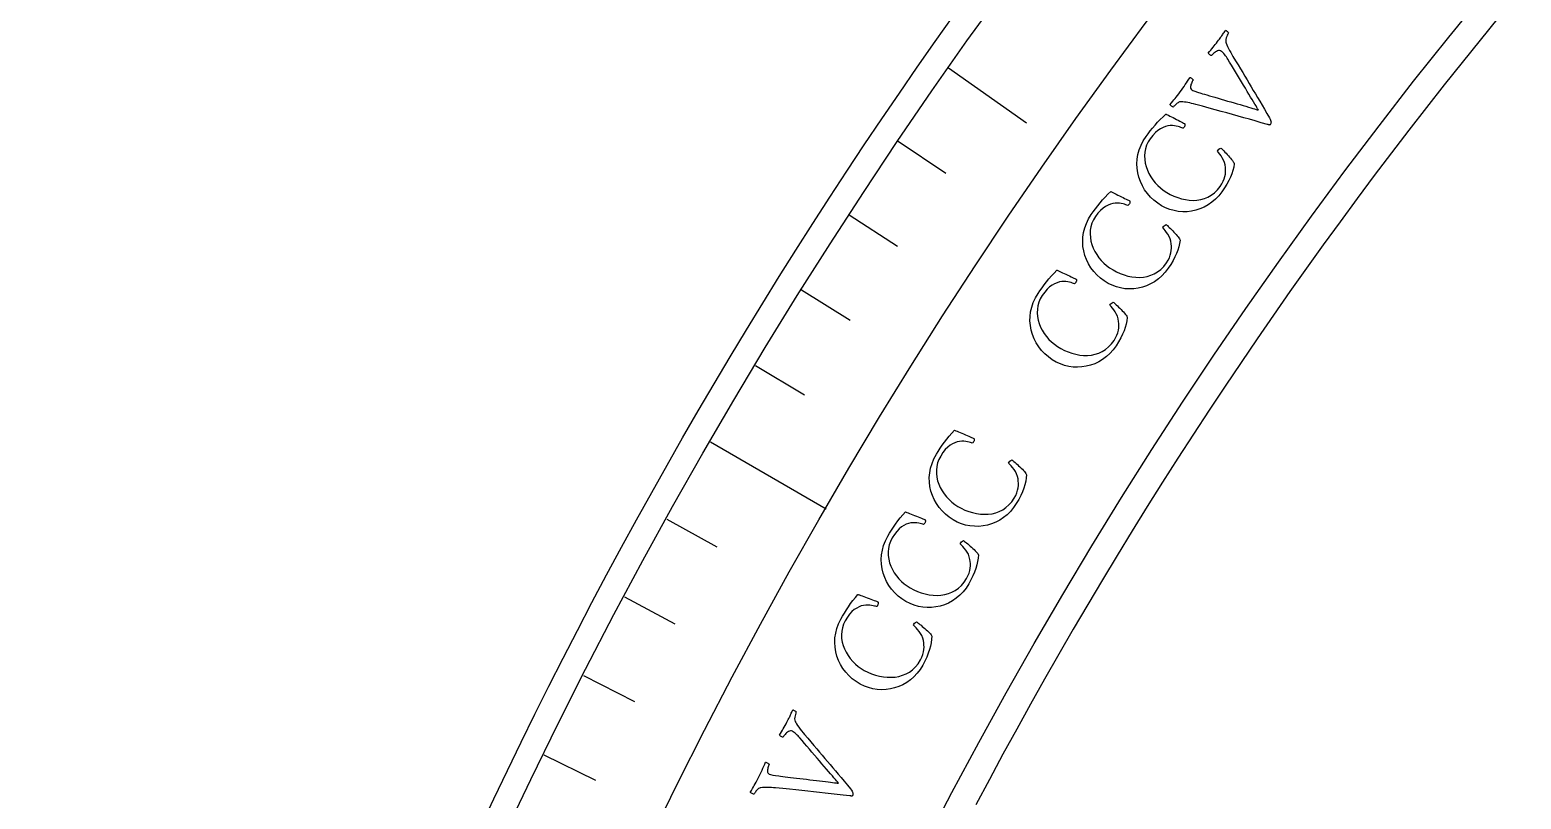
# Model space of a CAD drawing. Header units: millimetres. Extents: x -76 to 76, y -76 to 98.
# Drawn here: x -75.61 to -53.41, y 32.49 to 43.94 of the extents above; entities that cross this region are included whole.
import ezdxf

# ---------------------------------------------------------------- set-up
doc = ezdxf.new("R2010")
doc.units = ezdxf.units.MM
for name, color, linetype in [('CUT_INNER', 6, 'Continuous'), ('CUT_OUTER', 1, 'Continuous'), ('ENGRAVE', 7, 'Continuous'), ('ENGRAVE_FINE', 8, 'Continuous'), ('TEXT', 5, 'Continuous')]:
    doc.layers.add(name, color=color, linetype=linetype)

msp = doc.modelspace()

# ---------------------------------------------------------------- linework, layer by layer
at = {"layer": 'CUT_INNER'}
msp.add_lwpolyline([(-53.7551, 44.1157), (-54.0248, 43.785), (-54.2925, 43.4527), (-54.5581, 43.1188), (-54.8216, 42.7832), (-55.0831, 42.446), (-55.3425, 42.1072), (-55.5998, 41.7669), (-55.8551, 41.4249), (-56.1082, 41.0814), (-56.3592, 40.7364), (-56.6081, 40.3898), (-56.8548, 40.0417), (-57.0995, 39.6921), (-57.3419, 39.341), (-57.5823, 38.9884), (-57.8204, 38.6344), (-58.0564, 38.2788), (-58.2901, 37.9219), (-58.5217, 37.5635), (-58.7511, 37.2037), (-58.9783, 36.8425), (-59.2032, 36.48), (-59.426, 36.116), (-59.6464, 35.7507), (-59.8647, 35.384), (-60.0807, 35.0161), (-60.2944, 34.6468), (-60.5058, 34.2761), (-60.715, 33.9042), (-60.9219, 33.5311), (-61.1265, 33.1566), (-61.3288, 32.7809), (-61.5288, 32.404)], dxfattribs=at)
at = {"layer": 'CUT_OUTER'}
msp.add_lwpolyline([(-68.9013, 32.072), (-68.7032, 32.4942), (-68.5025, 32.9151), (-68.2993, 33.3348), (-68.0934, 33.7533), (-67.885, 34.1705), (-67.6741, 34.5864), (-67.4606, 35.0009), (-67.2446, 35.4142), (-67.026, 35.8262), (-66.8049, 36.2367), (-66.5813, 36.646), (-66.3552, 37.0538), (-66.1266, 37.4603), (-65.8955, 37.8653), (-65.6619, 38.2689), (-65.4259, 38.6711), (-65.1874, 39.0718), (-64.9464, 39.4711), (-64.703, 39.8688), (-64.4571, 40.2651), (-64.2089, 40.6598), (-63.9582, 41.053), (-63.7051, 41.4447), (-63.4496, 41.8348), (-63.1917, 42.2233), (-62.9314, 42.6103), (-62.6688, 42.9956), (-62.4038, 43.3793), (-62.1364, 43.7614), (-61.8668, 44.1419)], dxfattribs=at)
at = {"layer": 'ENGRAVE'}
for points in [[(-61.9381, 43.3695), (-60.7739, 42.5543)], [(-65.4823, 37.8062), (-63.7591, 36.8114)]]:
    msp.add_lwpolyline(points, dxfattribs=at)
for radius in [75.6124, 73.6227, 69.9276]:
    msp.add_circle((0, 0), radius, dxfattribs=at)
at = {"layer": 'ENGRAVE_FINE'}
for points in [[(-62.6855, 42.2819), (-61.9786, 41.8051)], [(-63.4139, 41.1815), (-62.6987, 40.717)], [(-64.123, 40.0685), (-63.3998, 39.6166)], [(-64.8125, 38.9433), (-64.0816, 38.5041)], [(-66.1321, 36.6576), (-65.3863, 36.2442)], [(-66.7618, 35.4979), (-66.0089, 35.0975)], [(-67.3711, 34.3273), (-66.6114, 33.9402)], [(-67.96, 33.1463), (-67.1936, 32.7725)]]:
    msp.add_lwpolyline(points, dxfattribs=at)
at = {"layer": 'TEXT'}
for points in [[(-58.4895, 43.0125), (-58.4694, 43.0402), (-58.4499, 43.0676), (-58.431, 43.0949), (-58.4128, 43.1219), (-58.3949, 43.1487), (-58.3771, 43.1752), (-58.3593, 43.2014), (-58.3415, 43.2273), (-58.3362, 43.2256), (-58.3297, 43.2222), (-58.322, 43.2171), (-58.3131, 43.2103), (-58.3049, 43.2031), (-58.2994, 43.1971), (-58.2965, 43.1922), (-58.2962, 43.1884), (-58.2994, 43.1836), (-58.3037, 43.1761), (-58.3091, 43.166), (-58.3157, 43.1532), (-58.3223, 43.1389), (-58.3278, 43.1244), (-58.3322, 43.1095), (-58.3355, 43.0943), (-58.3364, 43.0797), (-58.3336, 43.0668), (-58.3272, 43.0555), (-58.317, 43.0459), (-58.2983, 43.035), (-58.2694, 43.0227), (-58.2304, 43.0089), (-58.1812, 42.9936), (-58.1553, 42.9861), (-58.1254, 42.9774), (-58.0916, 42.9677), (-58.0538, 42.9568), (-58.013, 42.945), (-57.9703, 42.9326), (-57.9255, 42.9195), (-57.8787, 42.9057), (-57.8309, 42.8916), (-57.7831, 42.8776), (-57.7352, 42.8638), (-57.6872, 42.85), (-57.6401, 42.8364), (-57.5951, 42.8233), (-57.552, 42.8107), (-57.5109, 42.7985), (-57.4726, 42.7871), (-57.438, 42.7767), (-57.4071, 42.7674), (-57.3798, 42.7592), (-57.3573, 42.7524), (-57.3405, 42.7474), (-57.3295, 42.7443), (-57.3243, 42.743), (-57.3281, 42.75), (-57.3353, 42.7624), (-57.3459, 42.7804), (-57.3598, 42.8038), (-57.3765, 42.8318), (-57.3954, 42.8632), (-57.4165, 42.8981), (-57.4397, 42.9365), (-57.4647, 42.9777), (-57.491, 43.0211), (-57.5185, 43.0665), (-57.5472, 43.1141), (-57.5766, 43.1629), (-57.6062, 43.212), (-57.636, 43.2616), (-57.6661, 43.3115), (-57.6958, 43.3608), (-57.7246, 43.4087), (-57.7526, 43.4551), (-57.7796, 43.5001), (-57.7899, 43.5169), (-57.8009, 43.5336), (-57.8127, 43.5502), (-57.8252, 43.5667), (-57.8379, 43.5821), (-57.8501, 43.5955), (-57.8618, 43.6069), (-57.8731, 43.6162), (-57.8869, 43.6243), (-57.9012, 43.6283), (-57.916, 43.6281), (-57.9313, 43.6237), (-57.9465, 43.6166), (-57.9609, 43.6082), (-57.9746, 43.5987), (-57.9875, 43.5879), (-57.999, 43.5772), (-58.0083, 43.5682), (-58.0154, 43.5606), (-58.0204, 43.5547), (-58.0254, 43.5537), (-58.0317, 43.5551), (-58.0394, 43.5589), (-58.0485, 43.565), (-58.0572, 43.5722), (-58.0636, 43.579), (-58.0678, 43.5855), (-58.0697, 43.5917), (-58.0516, 43.614), (-58.0338, 43.6355), (-58.0164, 43.6563), (-57.9994, 43.6763), (-57.9825, 43.6965), (-57.9654, 43.7175), (-57.9482, 43.7394), (-57.9307, 43.7621), (-57.9166, 43.7809), (-57.9041, 43.7977), (-57.8933, 43.8126), (-57.8841, 43.8255), (-57.8759, 43.8374), (-57.8678, 43.8493), (-57.8599, 43.8611), (-57.8522, 43.8729), (-57.8441, 43.8854), (-57.835, 43.8991), (-57.8249, 43.9141), (-57.8139, 43.9304), (-57.8086, 43.9286), (-57.8021, 43.9248), (-57.7944, 43.9192), (-57.7855, 43.9115), (-57.7774, 43.9038), (-57.7719, 43.8978), (-57.7692, 43.8935), (-57.7691, 43.891), (-57.7738, 43.8838), (-57.7799, 43.8724), (-57.7874, 43.857), (-57.7964, 43.8374), (-57.8044, 43.8159), (-57.8089, 43.7945), (-57.8099, 43.7734), (-57.8074, 43.7525), (-57.803, 43.7362), (-57.7952, 43.7154), (-57.7839, 43.6901), (-57.7692, 43.6603), (-57.7527, 43.6289), (-57.7362, 43.5987), (-57.7196, 43.5696), (-57.703, 43.5417), (-57.6644, 43.4771), (-57.6273, 43.4152), (-57.5918, 43.3561), (-57.5579, 43.2997), (-57.5252, 43.2452), (-57.493, 43.1915), (-57.4616, 43.1387), (-57.4308, 43.0868), (-57.4, 43.0348), (-57.3686, 42.9819), (-57.3365, 42.9281), (-57.3038, 42.8734), (-57.27, 42.8166), (-57.2345, 42.7567), (-57.1974, 42.6936), (-57.1586, 42.6274), (-57.1489, 42.6093), (-57.142, 42.5928), (-57.1378, 42.5779), (-57.1364, 42.5647), (-57.1373, 42.5527), (-57.1396, 42.5417), (-57.1436, 42.5317), (-57.1491, 42.5227), (-57.1516, 42.5208), (-57.1554, 42.5201), (-57.1603, 42.5207), (-57.1665, 42.5225), (-57.1729, 42.5246), (-57.1786, 42.5262), (-57.1836, 42.5272), (-57.1878, 42.5277), (-57.2812, 42.5544), (-57.3716, 42.5802), (-57.4588, 42.605), (-57.5428, 42.6289), (-57.6257, 42.6524), (-57.7093, 42.676), (-57.7936, 42.6997), (-57.8786, 42.7236), (-57.9663, 42.7479), (-58.0587, 42.7731), (-58.1557, 42.799), (-58.2574, 42.8258), (-58.2885, 42.8342), (-58.3183, 42.8416), (-58.3467, 42.8483), (-58.3738, 42.8541), (-58.3999, 42.8588), (-58.4256, 42.8625), (-58.4509, 42.8649), (-58.4756, 42.8661), (-58.486, 42.8657), (-58.497, 42.8631), (-58.5086, 42.8583), (-58.5208, 42.8512), (-58.533, 42.8429), (-58.5445, 42.8342), (-58.5552, 42.8251), (-58.5652, 42.8157), (-58.5742, 42.8066), (-58.5816, 42.7987), (-58.5876, 42.7918), (-58.5922, 42.7861), (-58.5942, 42.7864), (-58.5989, 42.789), (-58.6064, 42.7939), (-58.6166, 42.8012), (-58.6268, 42.8088), (-58.6341, 42.8147), (-58.6386, 42.8188), (-58.6402, 42.8212), (-58.6186, 42.8488), (-58.5987, 42.8739), (-58.5805, 42.8964), (-58.5641, 42.9163), (-58.5477, 42.9362), (-58.5298, 42.9589), (-58.5104, 42.9844), (-58.4895, 43.0125)], [(-58.9963, 42.3474), (-58.9654, 42.3896), (-58.9328, 42.4321), (-58.8986, 42.475), (-58.8629, 42.5182), (-58.8253, 42.5611), (-58.7858, 42.603), (-58.7442, 42.644), (-58.7007, 42.684), (-58.6982, 42.6828), (-58.6908, 42.6791), (-58.6784, 42.673), (-58.661, 42.6645), (-58.6404, 42.6542), (-58.6182, 42.6429), (-58.5944, 42.6307), (-58.5691, 42.6175), (-58.5435, 42.6041), (-58.519, 42.5914), (-58.4958, 42.5793), (-58.4736, 42.568), (-58.4544, 42.558), (-58.4396, 42.5502), (-58.4294, 42.5445), (-58.4237, 42.5409), (-58.4203, 42.5384), (-58.4181, 42.5341), (-58.4172, 42.5282), (-58.4175, 42.5205), (-58.419, 42.5121), (-58.4215, 42.5042), (-58.425, 42.4966), (-58.4296, 42.4895), (-58.4341, 42.4839), (-58.439, 42.4791), (-58.4443, 42.4753), (-58.4498, 42.4724), (-58.4623, 42.4779), (-58.4782, 42.484), (-58.4975, 42.4909), (-58.5203, 42.4984), (-58.546, 42.5051), (-58.574, 42.5095), (-58.6043, 42.5116), (-58.6369, 42.5114), (-58.6713, 42.5075), (-58.7068, 42.4987), (-58.7435, 42.4848), (-58.7813, 42.4659), (-58.8197, 42.4406), (-58.8581, 42.4072), (-58.8965, 42.3658), (-58.9348, 42.3165), (-58.9652, 42.2685), (-58.9888, 42.2188), (-59.0055, 42.1676), (-59.0152, 42.1147), (-59.0187, 42.0611), (-59.0165, 42.0077), (-59.0086, 41.9543), (-58.995, 41.9011), (-58.9765, 41.849), (-58.9537, 41.7988), (-58.9265, 41.7505), (-58.8951, 41.7041), (-58.8601, 41.6604), (-58.8225, 41.6203), (-58.7823, 41.5837), (-58.7393, 41.5506), (-58.6889, 41.5175), (-58.6365, 41.488), (-58.5822, 41.4622), (-58.5259, 41.4401), (-58.4686, 41.4223), (-58.4111, 41.4096), (-58.3535, 41.4019), (-58.2957, 41.3992), (-58.2385, 41.4022), (-58.1827, 41.4113), (-58.1285, 41.4266), (-58.0756, 41.4481), (-58.0251, 41.4764), (-57.9777, 41.5124), (-57.9335, 41.556), (-57.8924, 41.6071), (-57.8672, 41.6454), (-57.847, 41.6829), (-57.8319, 41.7198), (-57.8219, 41.7559), (-57.8158, 41.7909), (-57.8124, 41.8244), (-57.8117, 41.8564), (-57.8136, 41.887), (-57.8199, 41.9269), (-57.8299, 41.9642), (-57.8436, 41.9991), (-57.8611, 42.0315), (-57.8803, 42.0612), (-57.899, 42.0879), (-57.9172, 42.1116), (-57.9349, 42.1324), (-57.925, 42.147), (-57.9129, 42.1591), (-57.8987, 42.1686), (-57.8824, 42.1757), (-57.8752, 42.1698), (-57.8655, 42.161), (-57.8533, 42.1493), (-57.8387, 42.1346), (-57.8226, 42.118), (-57.8059, 42.1006), (-57.7888, 42.0823), (-57.7711, 42.0631), (-57.7539, 42.0438), (-57.7379, 42.0252), (-57.7233, 42.0072), (-57.7101, 41.9898), (-57.6989, 41.974), (-57.6906, 41.9606), (-57.6851, 41.9496), (-57.6825, 41.941), (-57.6905, 41.8927), (-57.7026, 41.8438), (-57.7186, 41.7942), (-57.7387, 41.744), (-57.7633, 41.6925), (-57.7929, 41.639), (-57.8273, 41.5836), (-57.8668, 41.5262), (-57.9129, 41.4677), (-57.9627, 41.4155), (-58.0161, 41.3699), (-58.0731, 41.3307), (-58.1328, 41.2979), (-58.194, 41.2715), (-58.2569, 41.2516), (-58.3213, 41.238), (-58.3864, 41.2308), (-58.4513, 41.2299), (-58.516, 41.2352), (-58.5804, 41.2468), (-58.6438, 41.2647), (-58.7052, 41.2888), (-58.7647, 41.3191), (-58.8222, 41.3557), (-58.8794, 41.3999), (-58.9309, 41.4482), (-58.9769, 41.5005), (-59.0172, 41.557), (-59.0516, 41.6165), (-59.0801, 41.6784), (-59.1026, 41.7425), (-59.1191, 41.8088), (-59.1291, 41.8765), (-59.132, 41.9446), (-59.1278, 42.0133), (-59.1165, 42.0825), (-59.0978, 42.1511), (-59.0716, 42.2181), (-59.0378, 42.2836), (-58.9963, 42.3474)], [(-59.8118, 41.1875), (-59.7817, 41.2303), (-59.75, 41.2735), (-59.7167, 41.317), (-59.6818, 41.3609), (-59.6451, 41.4045), (-59.6063, 41.4472), (-59.5656, 41.489), (-59.5229, 41.5298), (-59.5204, 41.5286), (-59.5129, 41.5251), (-59.5003, 41.5193), (-59.4828, 41.5111), (-59.462, 41.5012), (-59.4396, 41.4904), (-59.4156, 41.4786), (-59.3899, 41.4659), (-59.3641, 41.453), (-59.3394, 41.4408), (-59.3159, 41.4292), (-59.2936, 41.4183), (-59.2741, 41.4087), (-59.2592, 41.4011), (-59.2489, 41.3956), (-59.2431, 41.3921), (-59.2396, 41.3897), (-59.2374, 41.3855), (-59.2363, 41.3796), (-59.2365, 41.3719), (-59.2379, 41.3635), (-59.2402, 41.3555), (-59.2436, 41.3479), (-59.248, 41.3406), (-59.2524, 41.3349), (-59.2572, 41.3301), (-59.2624, 41.3262), (-59.2679, 41.3232), (-59.2805, 41.3284), (-59.2965, 41.3343), (-59.3159, 41.3407), (-59.3389, 41.3478), (-59.3646, 41.354), (-59.3927, 41.3578), (-59.4231, 41.3593), (-59.4557, 41.3585), (-59.49, 41.354), (-59.5254, 41.3444), (-59.5618, 41.3298), (-59.5992, 41.3102), (-59.6371, 41.2841), (-59.6748, 41.25), (-59.7124, 41.2079), (-59.7497, 41.1578), (-59.7792, 41.1092), (-59.8018, 41.0591), (-59.8175, 41.0075), (-59.8262, 40.9545), (-59.8286, 40.9008), (-59.8253, 40.8474), (-59.8164, 40.7943), (-59.8018, 40.7414), (-59.7823, 40.6896), (-59.7585, 40.6398), (-59.7304, 40.5921), (-59.698, 40.5463), (-59.6623, 40.5033), (-59.6239, 40.4639), (-59.5829, 40.4281), (-59.5394, 40.3959), (-59.4883, 40.3638), (-59.4353, 40.3353), (-59.3805, 40.3106), (-59.3238, 40.2896), (-59.2662, 40.2729), (-59.2085, 40.2613), (-59.1507, 40.2547), (-59.0928, 40.2532), (-59.0357, 40.2573), (-58.9801, 40.2675), (-58.9262, 40.2838), (-58.8737, 40.3063), (-58.8238, 40.3357), (-58.7771, 40.3726), (-58.7338, 40.417), (-58.6937, 40.4689), (-58.6692, 40.5077), (-58.6498, 40.5456), (-58.6354, 40.5827), (-58.6261, 40.619), (-58.6207, 40.6541), (-58.6179, 40.6877), (-58.6178, 40.7198), (-58.6204, 40.7503), (-58.6274, 40.79), (-58.6381, 40.8272), (-58.6525, 40.8618), (-58.6707, 40.8938), (-58.6904, 40.9231), (-58.7096, 40.9495), (-58.7283, 40.9729), (-58.7465, 40.9933), (-58.7368, 41.0081), (-58.7249, 41.0204), (-58.7109, 41.0302), (-58.6948, 41.0376), (-58.6874, 41.0319), (-58.6776, 41.0233), (-58.6652, 41.0118), (-58.6503, 40.9974), (-58.6338, 40.9811), (-58.6169, 40.964), (-58.5994, 40.946), (-58.5813, 40.9272), (-58.5637, 40.9082), (-58.5474, 40.8899), (-58.5325, 40.8722), (-58.5189, 40.8551), (-58.5074, 40.8395), (-58.4988, 40.8263), (-58.4932, 40.8154), (-58.4904, 40.8069), (-58.4974, 40.7584), (-58.5085, 40.7093), (-58.5236, 40.6594), (-58.5427, 40.6088), (-58.5663, 40.5568), (-58.5948, 40.5028), (-58.6282, 40.4467), (-58.6665, 40.3886), (-58.7115, 40.3291), (-58.7602, 40.276), (-58.8127, 40.2293), (-58.869, 40.189), (-58.928, 40.1551), (-58.9887, 40.1275), (-59.0511, 40.1064), (-59.1153, 40.0916), (-59.1802, 40.0831), (-59.2451, 40.0809), (-59.3099, 40.0849), (-59.3745, 40.0953), (-59.4382, 40.1119), (-59.5001, 40.1348), (-59.5602, 40.164), (-59.6184, 40.1994), (-59.6764, 40.2425), (-59.7289, 40.2898), (-59.7759, 40.3412), (-59.8172, 40.3968), (-59.8529, 40.4557), (-59.8826, 40.517), (-59.9063, 40.5806), (-59.9241, 40.6466), (-59.9354, 40.7141), (-59.9396, 40.7822), (-59.9367, 40.8509), (-59.9268, 40.9203), (-59.9095, 40.9893), (-59.8846, 41.0568), (-59.852, 41.1229), (-59.8118, 41.1875)], [(-60.6046, 40.012), (-60.5753, 40.0553), (-60.5444, 40.0991), (-60.5119, 40.1433), (-60.4779, 40.1878), (-60.442, 40.2321), (-60.4042, 40.2756), (-60.3643, 40.3181), (-60.3223, 40.3598), (-60.3198, 40.3587), (-60.3122, 40.3553), (-60.2996, 40.3497), (-60.2819, 40.3418), (-60.2609, 40.3324), (-60.2383, 40.322), (-60.214, 40.3107), (-60.1882, 40.2985), (-60.1621, 40.2861), (-60.1372, 40.2744), (-60.1134, 40.2632), (-60.0909, 40.2527), (-60.0712, 40.2435), (-60.0562, 40.2363), (-60.0458, 40.231), (-60.0399, 40.2276), (-60.0364, 40.2253), (-60.0341, 40.2211), (-60.0329, 40.2152), (-60.033, 40.2075), (-60.0341, 40.1991), (-60.0363, 40.191), (-60.0395, 40.1833), (-60.0438, 40.176), (-60.0481, 40.1702), (-60.0529, 40.1653), (-60.0579, 40.1613), (-60.0634, 40.1582), (-60.076, 40.1632), (-60.0921, 40.1687), (-60.1117, 40.1748), (-60.1348, 40.1814), (-60.1607, 40.1871), (-60.1888, 40.1904), (-60.2192, 40.1913), (-60.2518, 40.1898), (-60.286, 40.1846), (-60.3212, 40.1744), (-60.3573, 40.1591), (-60.3944, 40.1388), (-60.4317, 40.1119), (-60.4688, 40.0771), (-60.5055, 40.0343), (-60.5419, 39.9835), (-60.5704, 39.9343), (-60.592, 39.8837), (-60.6067, 39.8319), (-60.6143, 39.7787), (-60.6157, 39.725), (-60.6114, 39.6717), (-60.6015, 39.6187), (-60.5859, 39.5661), (-60.5653, 39.5147), (-60.5405, 39.4654), (-60.5115, 39.4182), (-60.4783, 39.3731), (-60.4417, 39.3308), (-60.4025, 39.2922), (-60.3609, 39.2572), (-60.3167, 39.2258), (-60.265, 39.1947), (-60.2115, 39.1673), (-60.1562, 39.1436), (-60.0991, 39.1237), (-60.0411, 39.1081), (-59.9832, 39.0977), (-59.9253, 39.0922), (-59.8674, 39.0918), (-59.8104, 39.097), (-59.7551, 39.1083), (-59.7014, 39.1257), (-59.6494, 39.1492), (-59.6, 39.1796), (-59.5541, 39.2173), (-59.5116, 39.2626), (-59.4726, 39.3153), (-59.4489, 39.3546), (-59.4302, 39.3929), (-59.4166, 39.4302), (-59.408, 39.4667), (-59.4033, 39.5019), (-59.4011, 39.5355), (-59.4017, 39.5676), (-59.4048, 39.5981), (-59.4126, 39.6377), (-59.424, 39.6746), (-59.4391, 39.7089), (-59.4579, 39.7406), (-59.4782, 39.7695), (-59.4979, 39.7955), (-59.5171, 39.8185), (-59.5356, 39.8385), (-59.5262, 39.8535), (-59.5146, 39.8661), (-59.5008, 39.8762), (-59.4848, 39.8838), (-59.4773, 39.8783), (-59.4673, 39.8699), (-59.4547, 39.8586), (-59.4395, 39.8445), (-59.4228, 39.8286), (-59.4055, 39.8118), (-59.3876, 39.7942), (-59.3692, 39.7757), (-59.3512, 39.7571), (-59.3346, 39.7391), (-59.3193, 39.7217), (-59.3054, 39.7049), (-59.2936, 39.6895), (-59.2847, 39.6764), (-59.2789, 39.6656), (-59.2759, 39.6571), (-59.282, 39.6086), (-59.2921, 39.5592), (-59.3063, 39.5091), (-59.3244, 39.4581), (-59.3469, 39.4057), (-59.3744, 39.3511), (-59.4067, 39.2944), (-59.4438, 39.2355), (-59.4877, 39.1752), (-59.5354, 39.1211), (-59.5869, 39.0734), (-59.6424, 39.032), (-59.7007, 38.997), (-59.7609, 38.9682), (-59.8229, 38.9458), (-59.8867, 38.9298), (-59.9515, 38.92), (-60.0163, 38.9166), (-60.0812, 38.9194), (-60.146, 38.9284), (-60.21, 38.9438), (-60.2724, 38.9655), (-60.333, 38.9935), (-60.3918, 39.0278), (-60.4507, 39.0698), (-60.5041, 39.116), (-60.5521, 39.1665), (-60.5945, 39.2213), (-60.6313, 39.2795), (-60.6622, 39.3402), (-60.6872, 39.4033), (-60.7062, 39.4689), (-60.7188, 39.5362), (-60.7244, 39.6042), (-60.7229, 39.673), (-60.7143, 39.7425), (-60.6983, 39.8118), (-60.6747, 39.8798), (-60.6435, 39.9466), (-60.6046, 40.012)], [(-62.1176, 37.6202), (-62.09, 37.6646), (-62.0609, 37.7096), (-62.0301, 37.755), (-61.9979, 37.8008), (-61.9638, 37.8465), (-61.9276, 37.8914), (-61.8894, 37.9355), (-61.8491, 37.9788), (-61.8465, 37.9777), (-61.8388, 37.9747), (-61.826, 37.9695), (-61.808, 37.9624), (-61.7867, 37.9537), (-61.7637, 37.9443), (-61.739, 37.9339), (-61.7127, 37.9227), (-61.6861, 37.9114), (-61.6608, 37.9006), (-61.6366, 37.8904), (-61.6137, 37.8808), (-61.5937, 37.8723), (-61.5784, 37.8657), (-61.5677, 37.8608), (-61.5618, 37.8577), (-61.5581, 37.8554), (-61.5556, 37.8514), (-61.5543, 37.8455), (-61.554, 37.8378), (-61.5549, 37.8294), (-61.5567, 37.8212), (-61.5596, 37.8134), (-61.5636, 37.806), (-61.5677, 37.8), (-61.5723, 37.7949), (-61.5772, 37.7907), (-61.5825, 37.7874), (-61.5953, 37.7919), (-61.6117, 37.7968), (-61.6315, 37.8021), (-61.6548, 37.8078), (-61.6809, 37.8125), (-61.7091, 37.8147), (-61.7395, 37.8144), (-61.7721, 37.8116), (-61.806, 37.8051), (-61.8408, 37.7935), (-61.8762, 37.7768), (-61.9125, 37.7551), (-61.9488, 37.7268), (-61.9844, 37.6905), (-62.0195, 37.6463), (-62.0538, 37.5941), (-62.0804, 37.5439), (-62.1001, 37.4925), (-62.1127, 37.4401), (-62.1183, 37.3867), (-62.1175, 37.333), (-62.1112, 37.2799), (-62.0992, 37.2273), (-62.0815, 37.1754), (-62.059, 37.1248), (-62.0323, 37.0765), (-62.0014, 37.0305), (-61.9665, 36.9867), (-61.9283, 36.9459), (-61.8876, 36.9088), (-61.8446, 36.8755), (-61.7993, 36.8458), (-61.7464, 36.8167), (-61.6919, 36.7914), (-61.6357, 36.7699), (-61.5779, 36.7523), (-61.5194, 36.739), (-61.4611, 36.7308), (-61.403, 36.7276), (-61.3451, 36.7295), (-61.2884, 36.7369), (-61.2335, 36.7503), (-61.1806, 36.7698), (-61.1296, 36.7953), (-61.0814, 36.8275), (-61.037, 36.8671), (-60.9963, 36.914), (-60.9593, 36.9682), (-60.9372, 37.0083), (-60.92, 37.0473), (-60.9078, 37.0852), (-60.9007, 37.1219), (-60.8973, 37.1573), (-60.8965, 37.191), (-60.8983, 37.223), (-60.9026, 37.2534), (-60.9119, 37.2926), (-60.9248, 37.3291), (-60.9412, 37.3628), (-60.9612, 37.3937), (-60.9826, 37.4218), (-61.0033, 37.4469), (-61.0234, 37.4692), (-61.0427, 37.4885), (-61.0339, 37.5039), (-61.0228, 37.5169), (-61.0094, 37.5275), (-60.9937, 37.5358), (-60.986, 37.5305), (-60.9756, 37.5225), (-60.9626, 37.5117), (-60.9469, 37.4982), (-60.9295, 37.483), (-60.9116, 37.4669), (-60.8931, 37.4499), (-60.874, 37.4322), (-60.8552, 37.4143), (-60.8379, 37.397), (-60.822, 37.3802), (-60.8074, 37.3639), (-60.795, 37.349), (-60.7857, 37.3363), (-60.7794, 37.3258), (-60.7761, 37.3174), (-60.7803, 37.2686), (-60.7885, 37.2189), (-60.8007, 37.1682), (-60.8168, 37.1166), (-60.8373, 37.0633), (-60.8626, 37.0077), (-60.8926, 36.9498), (-60.9275, 36.8895), (-60.9689, 36.8275), (-61.0145, 36.7717), (-61.0641, 36.722), (-61.118, 36.6785), (-61.1749, 36.6412), (-61.2339, 36.6101), (-61.2949, 36.5853), (-61.3581, 36.5668), (-61.4225, 36.5545), (-61.4871, 36.5485), (-61.552, 36.5488), (-61.6172, 36.5553), (-61.6817, 36.5682), (-61.7448, 36.5874), (-61.8065, 36.6131), (-61.8667, 36.6451), (-61.9271, 36.6847), (-61.9823, 36.7288), (-62.0322, 36.7774), (-62.0767, 36.8305), (-62.1158, 36.8872), (-62.149, 36.9466), (-62.1764, 37.0087), (-62.198, 37.0736), (-62.2132, 37.1403), (-62.2214, 37.208), (-62.2226, 37.2768), (-62.2167, 37.3467), (-62.2035, 37.4165), (-62.1826, 37.4854), (-62.1539, 37.5533), (-62.1176, 37.6202)], [(-62.8402, 36.4002), (-62.8135, 36.4452), (-62.7852, 36.4907), (-62.7554, 36.5367), (-62.724, 36.5832), (-62.6908, 36.6295), (-62.6556, 36.6751), (-62.6182, 36.7199), (-62.5788, 36.764), (-62.5762, 36.763), (-62.5684, 36.7601), (-62.5555, 36.7552), (-62.5374, 36.7484), (-62.5159, 36.7402), (-62.4927, 36.7312), (-62.4678, 36.7213), (-62.4413, 36.7106), (-62.4145, 36.6998), (-62.389, 36.6895), (-62.3646, 36.6798), (-62.3415, 36.6706), (-62.3213, 36.6626), (-62.3059, 36.6562), (-62.2952, 36.6516), (-62.2891, 36.6486), (-62.2855, 36.6464), (-62.2829, 36.6424), (-62.2814, 36.6365), (-62.281, 36.6288), (-62.2817, 36.6204), (-62.2834, 36.6122), (-62.2862, 36.6044), (-62.29, 36.5968), (-62.294, 36.5908), (-62.2984, 36.5856), (-62.3033, 36.5813), (-62.3085, 36.5779), (-62.3214, 36.5821), (-62.3378, 36.5867), (-62.3577, 36.5916), (-62.3811, 36.5969), (-62.4073, 36.601), (-62.4356, 36.6027), (-62.466, 36.6018), (-62.4985, 36.5984), (-62.5323, 36.5912), (-62.5668, 36.579), (-62.602, 36.5616), (-62.6378, 36.5391), (-62.6735, 36.5101), (-62.7085, 36.4732), (-62.7426, 36.4283), (-62.776, 36.3755), (-62.8016, 36.3247), (-62.8202, 36.273), (-62.8318, 36.2203), (-62.8363, 36.1668), (-62.8346, 36.1131), (-62.8272, 36.0601), (-62.8141, 36.0078), (-62.7955, 35.9562), (-62.7719, 35.9061), (-62.7443, 35.8584), (-62.7126, 35.8129), (-62.6768, 35.7698), (-62.6378, 35.7298), (-62.5964, 35.6935), (-62.5528, 35.661), (-62.5069, 35.6323), (-62.4534, 35.6042), (-62.3984, 35.58), (-62.3418, 35.5596), (-62.2837, 35.543), (-62.2249, 35.5309), (-62.1665, 35.5238), (-62.1083, 35.5218), (-62.0505, 35.5248), (-61.9939, 35.5333), (-61.9393, 35.5478), (-61.8868, 35.5683), (-61.8363, 35.5949), (-61.7887, 35.628), (-61.7451, 35.6684), (-61.7053, 35.7161), (-61.6695, 35.771), (-61.6481, 35.8115), (-61.6317, 35.8509), (-61.6202, 35.889), (-61.6138, 35.9259), (-61.6111, 35.9613), (-61.611, 35.995), (-61.6134, 36.027), (-61.6183, 36.0572), (-61.6284, 36.0963), (-61.642, 36.1325), (-61.6591, 36.1659), (-61.6796, 36.1964), (-61.7016, 36.2241), (-61.7228, 36.2488), (-61.7433, 36.2707), (-61.7629, 36.2896), (-61.7544, 36.3051), (-61.7436, 36.3183), (-61.7304, 36.3292), (-61.7149, 36.3378), (-61.7071, 36.3327), (-61.6966, 36.3249), (-61.6833, 36.3144), (-61.6674, 36.3012), (-61.6497, 36.2863), (-61.6315, 36.2705), (-61.6126, 36.254), (-61.5932, 36.2366), (-61.5741, 36.2191), (-61.5564, 36.2021), (-61.5402, 36.1856), (-61.5253, 36.1696), (-61.5126, 36.155), (-61.503, 36.1424), (-61.4965, 36.132), (-61.4931, 36.1237), (-61.4963, 36.0749), (-61.5036, 36.025), (-61.5147, 35.9741), (-61.5298, 35.9222), (-61.5493, 35.8685), (-61.5735, 35.8124), (-61.6024, 35.7539), (-61.6361, 35.693), (-61.6763, 35.6302), (-61.7207, 35.5735), (-61.7694, 35.5228), (-61.8224, 35.4783), (-61.8786, 35.4398), (-61.937, 35.4076), (-61.9975, 35.3816), (-62.0603, 35.3619), (-62.1244, 35.3484), (-62.1889, 35.3411), (-62.2538, 35.3401), (-62.3191, 35.3454), (-62.3839, 35.357), (-62.4474, 35.375), (-62.5095, 35.3994), (-62.5703, 35.4302), (-62.6315, 35.4687), (-62.6875, 35.5117), (-62.7384, 35.5593), (-62.784, 35.6115), (-62.8241, 35.6675), (-62.8585, 35.7262), (-62.8871, 35.7878), (-62.91, 35.8522), (-62.9265, 35.9186), (-62.936, 35.9862), (-62.9385, 36.0549), (-62.934, 36.1249), (-62.9221, 36.195), (-62.9025, 36.2642), (-62.8752, 36.3327), (-62.8402, 36.4002)], [(-63.5389, 35.1665), (-63.5131, 35.212), (-63.4857, 35.258), (-63.4568, 35.3046), (-63.4263, 35.3516), (-63.394, 35.3986), (-63.3596, 35.4449), (-63.3232, 35.4904), (-63.2846, 35.5352), (-63.282, 35.5343), (-63.2742, 35.5316), (-63.2612, 35.5269), (-63.2429, 35.5205), (-63.2213, 35.5127), (-63.1979, 35.5041), (-63.1728, 35.4947), (-63.1461, 35.4846), (-63.1191, 35.4743), (-63.0934, 35.4645), (-63.0689, 35.4553), (-63.0456, 35.4465), (-63.0252, 35.4389), (-63.0097, 35.4328), (-62.9989, 35.4284), (-62.9928, 35.4255), (-62.9891, 35.4234), (-62.9864, 35.4194), (-62.9848, 35.4136), (-62.9843, 35.4059), (-62.9848, 35.3974), (-62.9863, 35.3893), (-62.9889, 35.3813), (-62.9926, 35.3737), (-62.9965, 35.3676), (-63.0008, 35.3624), (-63.0056, 35.358), (-63.0108, 35.3544), (-63.0237, 35.3584), (-63.0402, 35.3627), (-63.0602, 35.3672), (-63.0838, 35.372), (-63.11, 35.3757), (-63.1383, 35.3768), (-63.1687, 35.3753), (-63.2011, 35.3713), (-63.2348, 35.3634), (-63.2691, 35.3505), (-63.3039, 35.3324), (-63.3392, 35.3093), (-63.3744, 35.2796), (-63.4086, 35.242), (-63.4419, 35.1964), (-63.4742, 35.1429), (-63.4988, 35.0917), (-63.5164, 35.0396), (-63.527, 34.9868), (-63.5305, 34.9331), (-63.5276, 34.8795), (-63.5192, 34.8267), (-63.5051, 34.7746), (-63.4855, 34.7234), (-63.461, 34.6738), (-63.4324, 34.6265), (-63.3998, 34.5817), (-63.3632, 34.5393), (-63.3234, 34.5001), (-63.2814, 34.4646), (-63.2371, 34.433), (-63.1906, 34.4051), (-63.1366, 34.3781), (-63.0812, 34.355), (-63.0242, 34.3357), (-62.9657, 34.3203), (-62.9067, 34.3093), (-62.8482, 34.3034), (-62.79, 34.3025), (-62.7323, 34.3066), (-62.6758, 34.3162), (-62.6215, 34.3318), (-62.5694, 34.3533), (-62.5194, 34.3808), (-62.4725, 34.4149), (-62.4297, 34.4561), (-62.3909, 34.5046), (-62.3561, 34.5602), (-62.3355, 34.6011), (-62.3198, 34.6408), (-62.3092, 34.6791), (-62.3035, 34.7161), (-62.3015, 34.7516), (-62.302, 34.7853), (-62.305, 34.8172), (-62.3105, 34.8474), (-62.3214, 34.8862), (-62.3356, 34.9221), (-62.3534, 34.9552), (-62.3746, 34.9853), (-62.3971, 35.0125), (-62.4187, 35.0369), (-62.4396, 35.0583), (-62.4597, 35.0769), (-62.4515, 35.0926), (-62.4409, 35.106), (-62.4279, 35.1171), (-62.4125, 35.126), (-62.4047, 35.121), (-62.394, 35.1134), (-62.3806, 35.1032), (-62.3643, 35.0903), (-62.3464, 35.0757), (-62.3278, 35.0604), (-62.3087, 35.0442), (-62.2889, 35.0272), (-62.2695, 35.01), (-62.2515, 34.9934), (-62.2349, 34.9772), (-62.2197, 34.9616), (-62.2068, 34.9472), (-62.1969, 34.9348), (-62.1902, 34.9245), (-62.1866, 34.9163), (-62.1889, 34.8674), (-62.1952, 34.8174), (-62.2053, 34.7663), (-62.2194, 34.7141), (-62.2378, 34.66), (-62.2609, 34.6035), (-62.2887, 34.5444), (-62.3212, 34.4828), (-62.3602, 34.4193), (-62.4035, 34.3617), (-62.4512, 34.3101), (-62.5033, 34.2645), (-62.5587, 34.225), (-62.6164, 34.1917), (-62.6765, 34.1645), (-62.7389, 34.1435), (-62.8027, 34.1288), (-62.8671, 34.1202), (-62.9319, 34.118), (-62.9973, 34.122), (-63.0623, 34.1323), (-63.1261, 34.1491), (-63.1887, 34.1723), (-63.2501, 34.2019), (-63.3121, 34.2391), (-63.3689, 34.281), (-63.4206, 34.3276), (-63.4673, 34.379), (-63.5085, 34.4341), (-63.544, 34.4922), (-63.5738, 34.5532), (-63.5979, 34.6171), (-63.6157, 34.6832), (-63.6266, 34.7506), (-63.6304, 34.8193), (-63.6273, 34.8893), (-63.6168, 34.9596), (-63.5986, 35.0293), (-63.5726, 35.0982), (-63.5389, 35.1665)], [(-64.77, 32.8016), (-64.7547, 32.8321), (-64.74, 32.8624), (-64.7259, 32.8924), (-64.7124, 32.9221), (-64.6991, 32.9515), (-64.6859, 32.9805), (-64.6726, 33.0093), (-64.6594, 33.0378), (-64.6539, 33.037), (-64.6469, 33.0347), (-64.6385, 33.0309), (-64.6286, 33.0256), (-64.6193, 33.0199), (-64.6129, 33.0149), (-64.6092, 33.0105), (-64.6083, 33.0068), (-64.6106, 33.0016), (-64.6136, 32.9935), (-64.6173, 32.9827), (-64.6217, 32.969), (-64.6259, 32.9538), (-64.6289, 32.9385), (-64.6308, 32.9231), (-64.6315, 32.9075), (-64.63, 32.893), (-64.6252, 32.8808), (-64.617, 32.8707), (-64.6054, 32.8628), (-64.5851, 32.8552), (-64.5546, 32.8479), (-64.5138, 32.8407), (-64.4628, 32.8337), (-64.436, 32.8305), (-64.4052, 32.8269), (-64.3702, 32.8228), (-64.3311, 32.8183), (-64.2889, 32.8134), (-64.2447, 32.8082), (-64.1984, 32.8026), (-64.15, 32.7967), (-64.1005, 32.7907), (-64.051, 32.7848), (-64.0015, 32.779), (-63.9519, 32.7732), (-63.9032, 32.7676), (-63.8566, 32.7621), (-63.8121, 32.7568), (-63.7695, 32.7515), (-63.7299, 32.7465), (-63.694, 32.742), (-63.662, 32.7379), (-63.6338, 32.7343), (-63.6104, 32.7313), (-63.5931, 32.7292), (-63.5817, 32.7279), (-63.5764, 32.7274), (-63.5813, 32.7337), (-63.5904, 32.7448), (-63.6038, 32.7608), (-63.6214, 32.7816), (-63.6424, 32.8065), (-63.6662, 32.8344), (-63.6928, 32.8653), (-63.7221, 32.8994), (-63.7535, 32.9359), (-63.7865, 32.9743), (-63.8211, 33.0146), (-63.8572, 33.0568), (-63.8943, 33.1001), (-63.9316, 33.1437), (-63.9692, 33.1877), (-64.007, 33.2319), (-64.0445, 33.2757), (-64.0808, 33.3182), (-64.116, 33.3594), (-64.15, 33.3993), (-64.1629, 33.4142), (-64.1766, 33.4288), (-64.1909, 33.4433), (-64.206, 33.4575), (-64.221, 33.4706), (-64.2353, 33.4818), (-64.2487, 33.4911), (-64.2613, 33.4984), (-64.2763, 33.5042), (-64.2911, 33.5058), (-64.3057, 33.5031), (-64.32, 33.4963), (-64.3338, 33.4868), (-64.3466, 33.4762), (-64.3586, 33.4645), (-64.3696, 33.4517), (-64.3791, 33.4393), (-64.3868, 33.4288), (-64.3926, 33.4202), (-64.3965, 33.4135), (-64.4013, 33.4118), (-64.4078, 33.4121), (-64.416, 33.4145), (-64.426, 33.4191), (-64.4357, 33.4248), (-64.4431, 33.4304), (-64.4483, 33.4362), (-64.4513, 33.4419), (-64.437, 33.4669), (-64.4231, 33.491), (-64.4093, 33.5144), (-64.3959, 33.537), (-64.3825, 33.5596), (-64.3691, 33.5832), (-64.3557, 33.6076), (-64.3422, 33.6329), (-64.3314, 33.6538), (-64.3218, 33.6724), (-64.3136, 33.6888), (-64.3067, 33.7031), (-64.3005, 33.7162), (-64.2945, 33.7292), (-64.2886, 33.7422), (-64.283, 33.7551), (-64.277, 33.7687), (-64.2703, 33.7838), (-64.2629, 33.8002), (-64.2547, 33.8181), (-64.2491, 33.8172), (-64.2421, 33.8146), (-64.2336, 33.8102), (-64.2236, 33.8042), (-64.2143, 33.7979), (-64.2079, 33.7929), (-64.2045, 33.7891), (-64.204, 33.7866), (-64.2074, 33.7787), (-64.2116, 33.7665), (-64.2165, 33.75), (-64.2221, 33.7292), (-64.2265, 33.7067), (-64.2274, 33.6849), (-64.2249, 33.6639), (-64.219, 33.6438), (-64.212, 33.6283), (-64.2009, 33.6091), (-64.1856, 33.586), (-64.1661, 33.5591), (-64.1447, 33.5308), (-64.1234, 33.5037), (-64.1023, 33.4778), (-64.0813, 33.453), (-64.0326, 33.3956), (-63.9858, 33.3406), (-63.9411, 33.2882), (-63.8984, 33.2382), (-63.8571, 33.1897), (-63.8166, 33.1421), (-63.7769, 33.0952), (-63.738, 33.049), (-63.6991, 33.0029), (-63.6594, 32.9559), (-63.6189, 32.9081), (-63.5776, 32.8594), (-63.5349, 32.809), (-63.49, 32.7557), (-63.4431, 32.6996), (-63.3939, 32.6406), (-63.3813, 32.6244), (-63.3718, 32.6093), (-63.3652, 32.5953), (-63.3617, 32.5825), (-63.3605, 32.5705), (-63.3611, 32.5593), (-63.3633, 32.5488), (-63.3673, 32.539), (-63.3695, 32.5367), (-63.373, 32.5354), (-63.378, 32.5351), (-63.3844, 32.5359), (-63.3911, 32.537), (-63.397, 32.5376), (-63.402, 32.5378), (-63.4063, 32.5376), (-63.5028, 32.5486), (-63.5962, 32.5591), (-63.6863, 32.5692), (-63.7731, 32.579), (-63.8587, 32.5885), (-63.945, 32.598), (-64.0321, 32.6076), (-64.1199, 32.6171), (-64.2104, 32.6266), (-64.3057, 32.6363), (-64.4056, 32.6459), (-64.5103, 32.6556), (-64.5424, 32.6587), (-64.573, 32.6612), (-64.6021, 32.6631), (-64.6298, 32.6643), (-64.6564, 32.6647), (-64.6823, 32.6641), (-64.7076, 32.6623), (-64.7323, 32.6595), (-64.7424, 32.6573), (-64.7528, 32.6529), (-64.7635, 32.6463), (-64.7744, 32.6373), (-64.785, 32.6271), (-64.7949, 32.6166), (-64.804, 32.6059), (-64.8123, 32.595), (-64.8196, 32.5846), (-64.8257, 32.5755), (-64.8305, 32.5677), (-64.834, 32.5613), (-64.836, 32.5613), (-64.8412, 32.5631), (-64.8493, 32.5667), (-64.8606, 32.5723), (-64.8719, 32.5781), (-64.8801, 32.5826), (-64.8852, 32.5859), (-64.8872, 32.588), (-64.8704, 32.6188), (-64.8549, 32.6468), (-64.8407, 32.672), (-64.8277, 32.6944), (-64.8149, 32.7167), (-64.801, 32.7421), (-64.786, 32.7703), (-64.77, 32.8016)]]:
    msp.add_lwpolyline(points, close=True, dxfattribs=at)

doc.saveas('drawing.dxf')
